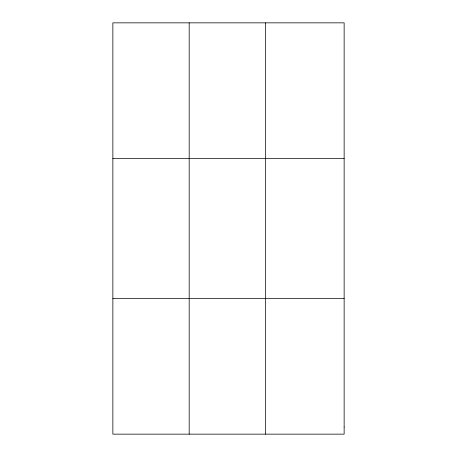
<?xml version="1.0" encoding="UTF-8"?>
<svg xmlns="http://www.w3.org/2000/svg" width="457" height="457" viewBox="0 0 457 457"><rect width="100%" height="100%" fill="white"/><g stroke="black" fill="none" stroke-linecap="round" stroke-linejoin="round"><path stroke-width="0.69" d="M189.181 434.15L189.181 22.85M265.506 434.15L265.506 22.85M112.862 158.579L344.138 158.579M112.862 298.421L344.138 298.421M344.138 427.004L344.138 434.15L112.862 434.15L112.862 22.85L344.138 22.85L344.138 427.004"/></g></svg>
